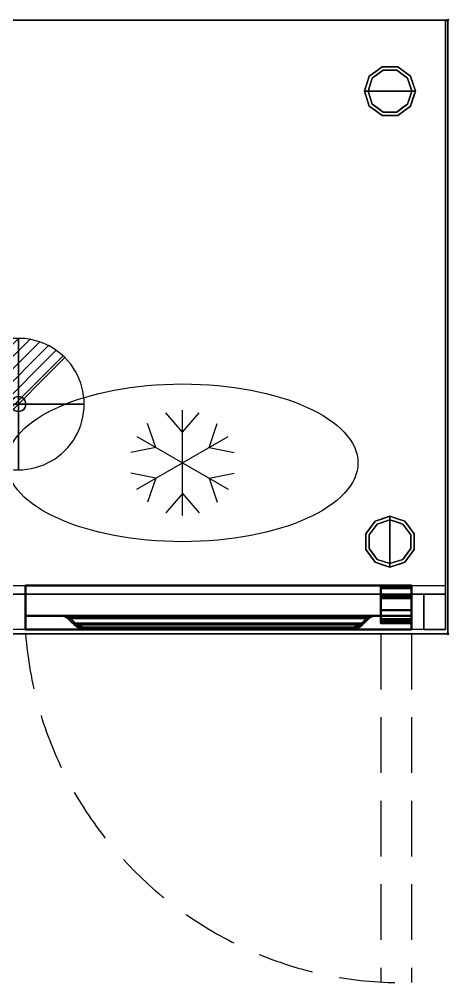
# Model space of a CAD drawing. Header units: millimetres. Extents: x -33 to 1109, y -1098 to 39.
# Drawn here: x 619 to 1109, y -1098 to 1 of the extents above; entities that cross this region are included whole.
import ezdxf

# ---------------------------------------------------------------- set-up
doc = ezdxf.new("R2010")
doc.units = ezdxf.units.MM
doc.header["$PDMODE"] = 3
doc.linetypes.add('NASCOSTA', pattern=[9.525, 6.35, -3.175])
for name, color, linetype in [('IQ_200_2D', 1, 'Continuous'), ('IQ_200_3D', 1, 'Continuous'), ('IQ_204_2D', 7, 'Continuous'), ('IQ_204_3D', 7, 'Continuous'), ('IQ_CON_DRAIN_INT', 7, 'Continuous'), ('IQ_INS_3D', 3, 'Continuous')]:
    doc.layers.add(name, color=color, linetype=linetype)

# ---------------------------------------------------------------- blocks, each defined once
blk = doc.blocks.new('ice_ref')
at = {"layer": 'IQ_204_2D'}
for p, q in [((0, 35), (-19.1, 56.9)), ((0, -60), (0, 60)), ((0, 35), (19.1, 56.9)), ((-30.3, 17.5), (-39.7, 45)), ((30.3, 17.5), (39.7, 45)), ((-52, -30), (52, 30)), ((-52, 30), (52, -30)), ((-30.3, 17.5), (-58.8, 11.9)), ((30.3, 17.5), (58.8, 11.9)), ((-30.3, -17.5), (-58.8, -11.9)), ((-30.3, -17.5), (-39.7, -45)), ((30.3, -17.5), (58.8, -11.9)), ((30.3, -17.5), (39.7, -45)), ((0, -35), (-19.1, -56.9)), ((0, -35), (19.1, -56.9))]:
    blk.add_line(p, q, dxfattribs=at)
blk.add_ellipse((0, 0), major_axis=(-200, 0), ratio=0.45, dxfattribs=at)
blk = doc.blocks.new('*X305')
at = {"color": 0}
for p, q in [((313.99, 2209.04), (321.51, 2216.55)), ((314.11, 2207.74), (322.8, 2216.44)), ((314.16, 2210.62), (319.93, 2216.39)), ((314.4, 2206.62), (323.93, 2216.15)), ((314.82, 2205.62), (324.92, 2215.72)), ((315.1, 2212.98), (317.57, 2215.44)), ((315.35, 2204.74), (325.8, 2215.19)), ((315.99, 2203.96), (326.58, 2214.56))]:
    blk.add_line(p, q, dxfattribs=at)
blk = doc.blocks.new('drain')
blk.add_line((-2.121, -2.121), (2.121, 2.121))
at = {"extrusion": (-1, 0, 0)}
blk.add_line((0, 2.121, -2.121), (0, -2.121, 2.121), dxfattribs=at)
at = {"extrusion": (0, -1, 0)}
blk.add_line((-2.121, 0, -2.121), (2.121, 0, 2.121), dxfattribs=at)
at = {"extrusion": (-1, 0, 0)}
for start, end in [(45, 225), (225, 45)]:
    blk.add_arc((0, 0), 3, start, end, dxfattribs=at)
for start, end in [(45, 225), (225, 45)]:
    blk.add_arc((0, 0), 3, start, end)
at = {"extrusion": (0, -1, 0)}
for start, end in [(45, 225), (225, 45)]:
    blk.add_arc((0, 0), 3, start, end, dxfattribs=at)
at = {"xscale": 0.4000000000000909, "yscale": 0.4000000000000909, "zscale": 0.4000000000000909}
blk.add_blockref('*X305', (-128.597, -883.621), dxfattribs=at)
at = {"extrusion": (-1, 0, 0), "xscale": 0.3999999999999773, "yscale": 0.3999999999999773, "zscale": 0.3999999999999773}
blk.add_blockref('*X305', (-128.597, -883.621), dxfattribs=at)
at = {"extrusion": (0, -1, 0), "xscale": 0.4000000000000909, "yscale": 0.4000000000000909, "zscale": 0.4000000000000909}
blk.add_blockref('*X305', (-128.597, -883.621), dxfattribs=at)
blk = doc.blocks.new('iq_con_drain3d')
at = {"layer": 'IQ_204_3D'}
for points, invisible_edges in [([(-8.5, 0, -40), (-8.2, 2.2, -40), (-7.4, 4.2, -40), (-6, 6, -40)], 8), ([(6, 6, -40), (7.4, 4.2, -40), (-6, -6, -40), (-8.5, 0, -40)], 14), ([(-8.5, 0), (-8.2, 2.2), (-8.2, 2.2, -40), (-8.5, 0, -40)], 2), ([(-8.5, 0, -40), (-6, -6, -40), (-7.4, -4.2, -40), (-8.2, -2.2, -40)], 1), ([(-8.5, 0, -40), (-8.2, -2.2, -40), (-8.2, -2.2), (-8.5, 0)], 2), ([(-7.4, 4.2, -40), (-8.2, 2.2, -40), (-8.2, 2.2), (-7.4, 4.2)], 10), ([(-6, 6, -40), (-7.4, 4.2, -40), (-7.4, 4.2), (-6, 6)], 10), ([(0, 8.5, -40), (-6, 6, -40), (-4.2, 7.4, -40), (-2.2, 8.2, -40)], 1), ([(-4.2, 7.4, -40), (-6, 6, -40), (-6, 6), (-4.2, 7.4)], 10), ([(-2.2, 8.2, -40), (-4.2, 7.4, -40), (-4.2, 7.4), (-2.2, 8.2)], 10), ([(0, 8.5, -40), (-2.2, 8.2, -40), (-2.2, 8.2), (0, 8.5)], 10), ([(0, 8.5, -40), (2.2, 8.2, -40), (4.2, 7.4, -40), (6, 6, -40)], 8), ([(0, 8.5), (2.2, 8.2), (2.2, 8.2, -40), (0, 8.5, -40)], 10), ([(4.2, 7.4, -40), (2.2, 8.2, -40), (2.2, 8.2), (4.2, 7.4)], 10), ([(6, 6, -40), (4.2, 7.4, -40), (4.2, 7.4), (6, 6)], 10), ([(7.4, 4.2, -40), (6, 6, -40), (6, 6), (7.4, 4.2)], 10), ([(8.5, 0, -40), (6, -6, -40), (7.4, 4.2, -40), (8.2, 2.2, -40)], 3), ([(8.5, 0, -40), (8.2, -2.2, -40), (7.4, -4.2, -40), (6, -6, -40)], 8), ([(8.2, 2.2, -40), (7.4, 4.2, -40), (7.4, 4.2), (8.2, 2.2)], 10), ([(8.5, 0, -40), (8.2, 2.2, -40), (8.2, 2.2), (8.5, 0)], 2), ([(8.5, 0), (8.2, -2.2), (8.2, -2.2, -40), (8.5, 0, -40)], 2), ([(-8.2, -2.2, -40), (-7.4, -4.2, -40), (-7.4, -4.2), (-8.2, -2.2)], 10), ([(-7.4, -4.2, -40), (-6, -6, -40), (-6, -6), (-7.4, -4.2)], 10), ([(0, -8.5, -40), (-2.2, -8.2, -40), (-4.2, -7.4, -40), (-6, -6, -40)], 8), ([(-6, -6, -40), (-4.2, -7.4, -40), (-4.2, -7.4), (-6, -6)], 10), ([(-4.2, -7.4, -40), (-2.2, -8.2, -40), (-2.2, -8.2), (-4.2, -7.4)], 10), ([(0, -8.5), (-2.2, -8.2), (-2.2, -8.2, -40), (0, -8.5, -40)], 10), ([(4.2, -7.4, -40), (2.2, -8.2, -40), (0, -8.5, -40), (6, -6, -40)], 4), ([(0, -8.5, -40), (2.2, -8.2, -40), (2.2, -8.2), (0, -8.5)], 10), ([(2.2, -8.2, -40), (4.2, -7.4, -40), (4.2, -7.4), (2.2, -8.2)], 10), ([(4.2, -7.4, -40), (6, -6, -40), (6, -6), (4.2, -7.4)], 10), ([(6, -6, -40), (7.4, -4.2, -40), (7.4, -4.2), (6, -6)], 10), ([(7.4, -4.2, -40), (8.2, -2.2, -40), (8.2, -2.2), (7.4, -4.2)], 10)]:
    blk.add_3dface(points, dxfattribs=dict(at, invisible_edges=invisible_edges))

msp = doc.modelspace()

# ---------------------------------------------------------------- linework, layer by layer
at = {"layer": 'IQ_200_2D'}
msp.add_lwpolyline([(0, 0), (1108, 0), (1108, -700), (0, -700)], close=True, dxfattribs=at)
at = {"layer": 'IQ_200_2D', "color": 7, "linetype": 'NASCOSTA', "ltscale": 10}
msp.add_lwpolyline([(2.5, 0), (1105.5, 0), (1105.5, -695), (2.5, -695)], close=True, dxfattribs=at)
at = {"layer": 'IQ_200_3D'}
for points in [[(1108, -700, 850), (0, -700, 850), (0, 0, 850), (1108, 0, 850)], [(1108, 0, 900), (0, 0, 900), (0, -700, 900), (1108, -700, 900)], [(1108, 0, 900), (0, 0, 900), (0, 0, 850), (1108, 0, 850)], [(1105.5, -655, 150), (2.5, -655, 150), (2.5, 0, 150), (1105.5, 0, 150)], [(1105.5, 0, 150), (2.5, 0, 150), (2.5, 0, 850), (1105.5, 0, 850)], [(1108, -700, 850), (1108, 0, 850), (1108, 0, 900), (1108, -700, 900)], [(1105.5, -655, 198), (1105.5, -695, 198), (1080.5, -695, 198), (1080.5, -655, 198)], [(1080.5, -655, 850), (1080.5, -655, 198), (1080.5, -695, 198), (1080.5, -695, 850)], [(1108, -700, 900), (0, -700, 900), (0, -700, 850), (1108, -700, 850)], [(1080.5, -695, 850), (1080.5, -695, 198), (1105.5, -695, 198), (1105.5, -695, 850)]]:
    msp.add_3dface(points, dxfattribs=at)
for points, invisible_edges in [([(1105.5, -655, 198), (1105.5, 0, 850), (1105.5, -695, 850), (1105.5, -695, 198)], 1), ([(1105.5, 0, 150), (1105.5, 0, 850), (1105.5, -655, 198), (1105.5, -655, 150)], 2), ([(1018.5, -64, 25), (1033, -53.4, 25), (1034.3, -57.2, 25), (1021.8, -66.3, 25)], 10), ([(1025.8, -58.7, 150), (1033, -53.4, 150), (1033, -53.4, 25), (1025.8, -58.7, 25)], 10), ([(1042, -53.4, 25), (1033, -53.4, 25), (1033, -53.4, 150), (1042, -53.4, 150)], 10), ([(1033, -53.4, 25), (1051, -53.4, 25), (1049.7, -57.2, 25), (1034.3, -57.2, 25)], 10), ([(1051, -53.4, 25), (1042, -53.4, 25), (1042, -53.4, 150), (1051, -53.4, 150)], 10), ([(1049.7, -57.2, 25), (1051, -53.4, 25), (1065.5, -64, 25), (1062.2, -66.3, 25)], 5), ([(1051, -53.4, 150), (1058.2, -58.7, 150), (1058.2, -58.7, 25), (1051, -53.4, 25)], 10), ([(1013, -81, 25), (1018.5, -64, 25), (1021.8, -66.3, 25), (1017, -81, 25)], 2), ([(1018.5, -64, 25), (1015.8, -72.5, 25), (1015.8, -72.5, 150), (1018.5, -64, 150)], 10), ([(1034.3, -57.2), (1042, -81), (1017, -81), (1021.8, -66.3)], 1), ([(1018.5, -64, 150), (1025.8, -58.7, 150), (1025.8, -58.7, 25), (1018.5, -64, 25)], 10), ([(1021.8, -66.3), (1021.8, -66.3, 25), (1028, -61.8, 25), (1028, -61.8)], 5), ([(1028, -61.8), (1028, -61.8, 25), (1034.3, -57.2, 25), (1034.3, -57.2)], 5), ([(1034.3, -57.2), (1034.3, -57.2, 25), (1042, -57.2, 25), (1042, -57.2)], 5), ([(1042, -81), (1042, -81), (1034.3, -57.2), (1049.7, -57.2)], 11), ([(1042, -57.2), (1042, -57.2, 25), (1049.7, -57.2, 25), (1049.7, -57.2)], 5), ([(1067, -81), (1042, -81), (1049.7, -57.2), (1062.2, -66.3)], 2), ([(1056, -61.8), (1049.7, -57.2), (1049.7, -57.2, 25), (1056, -61.8, 25)], 10), ([(1062.2, -66.3), (1056, -61.8), (1056, -61.8, 25), (1062.2, -66.3, 25)], 10), ([(1065.5, -64, 25), (1058.2, -58.7, 25), (1058.2, -58.7, 150), (1065.5, -64, 150)], 10), ([(1062.2, -66.3, 25), (1065.5, -64, 25), (1071, -81, 25), (1067, -81, 25)], 1), ([(1065.5, -64, 25), (1065.5, -64, 25), (1065.5, -64, 150), (1067.1, -68.9, 25)], 6), ([(1068.2, -72.5, 150), (1068.2, -72.5, 150), (1067.1, -68.9, 25), (1065.5, -64, 150)], 6), ([(1015.8, -72.5, 150), (1015.8, -72.5, 25), (1013, -81, 25), (1013, -81, 150)], 1), ([(1017, -81), (1017, -81, 25), (1019.4, -73.7, 25), (1019.4, -73.7)], 4), ([(1019.4, -73.7), (1019.4, -73.7, 25), (1021.8, -66.3, 25), (1021.8, -66.3)], 5), ([(1064.7, -73.9), (1064.7, -73.9), (1062.2, -66.3), (1064.6, -73.7, 25)], 13), ([(1062.2, -66.3, 25), (1062.2, -66.3, 25), (1064.6, -73.7, 25), (1062.2, -66.3)], 13), ([(1064.6, -73.7, 25), (1064.6, -73.7, 25), (1067, -81, 25), (1064.7, -73.9)], 13), ([(1067, -81, 25), (1067, -81, 25), (1067, -81), (1064.7, -73.9)], 9), ([(1068.2, -72.5, 150), (1068.2, -72.5, 150), (1068.7, -73.9, 25), (1067.1, -68.9, 25)], 11), ([(1068.2, -72.5, 150), (1068.2, -72.5, 150), (1071, -81, 150), (1068.7, -73.9, 25)], 13), ([(1071, -81, 150), (1071, -81, 150), (1071, -81, 25), (1068.7, -73.9, 25)], 9), ([(1013, -81, 150), (1013, -81, 150), (1013, -81, 25), (1015.3, -88.1, 25)], 9), ([(1015.8, -89.5, 150), (1015.8, -89.5, 150), (1013, -81, 150), (1015.3, -88.1, 25)], 13), ([(1013, -81, 25), (1017, -81, 25), (1021.8, -95.7, 25), (1018.5, -98, 25)], 4), ([(1019.4, -88.3, 25), (1019.4, -88.3, 25), (1017, -81, 25), (1019.3, -88.1)], 13), ([(1017, -81, 25), (1017, -81, 25), (1017, -81), (1019.3, -88.1)], 9), ([(1017, -81), (1042, -81), (1034.3, -104.8), (1021.8, -95.7)], 2), ([(1034.3, -104.8), (1034.3, -104.8), (1042, -81), (1049.7, -104.8)], 6), ([(1049.7, -104.8), (1042, -81), (1067, -81), (1062.2, -95.7)], 1), ([(1062.2, -95.7, 25), (1067, -81, 25), (1071, -81, 25), (1065.5, -98, 25)], 8), ([(1067, -81, 25), (1067, -81, 25), (1064.6, -88.3, 25), (1064.7, -88.1)], 13), ([(1064.7, -88.1), (1064.7, -88.1), (1067, -81), (1067, -81, 25)], 9), ([(1068.2, -89.5, 25), (1068.2, -89.5, 25), (1071, -81, 25), (1068.7, -88.1, 150)], 13), ([(1071, -81, 150), (1071, -81, 150), (1068.7, -88.1, 150), (1071, -81, 25)], 4), ([(1015.8, -89.5, 150), (1015.8, -89.5, 150), (1015.3, -88.1, 25), (1016.9, -93.1, 25)], 11), ([(1015.8, -89.5, 150), (1015.8, -89.5, 150), (1016.9, -93.1, 25), (1018.5, -98, 150)], 6), ([(1018.5, -98, 25), (1018.5, -98, 25), (1018.5, -98, 150), (1016.9, -93.1, 25)], 6), ([(1018.5, -98, 25), (1021.8, -95.7, 25), (1034.3, -104.8, 25), (1033, -108.6, 25)], 5), ([(1025.8, -103.3, 150), (1018.5, -98, 150), (1018.5, -98, 25), (1025.8, -103.3, 25)], 10), ([(1019.3, -88.1), (1019.3, -88.1), (1021.8, -95.7), (1019.4, -88.3, 25)], 13), ([(1021.8, -95.7, 25), (1021.8, -95.7, 25), (1019.4, -88.3, 25), (1021.8, -95.7)], 13), ([(1021.8, -95.7, 25), (1021.8, -95.7), (1028, -100.2), (1028, -100.2, 25)], 5), ([(1049.7, -104.8, 25), (1062.2, -95.7, 25), (1065.5, -98, 25), (1051, -108.6, 25)], 10), ([(1062.2, -95.7), (1062.2, -95.7, 25), (1056, -100.2, 25), (1056, -100.2)], 5), ([(1058.2, -103.3, 25), (1065.5, -98, 25), (1065.5, -98, 150), (1058.2, -103.3, 150)], 10), ([(1064.7, -88.1), (1064.7, -88.1), (1064.6, -88.3, 25), (1062.2, -95.7)], 6), ([(1062.2, -95.7), (1062.2, -95.7), (1064.6, -88.3, 25), (1062.2, -95.7, 25)], 11), ([(1068.2, -89.5, 25), (1068.2, -89.5, 25), (1067.1, -93.1, 150), (1065.5, -98, 25)], 6), ([(1065.5, -98, 150), (1065.5, -98, 150), (1065.5, -98, 25), (1067.1, -93.1, 150)], 6), ([(1068.2, -89.5, 25), (1068.2, -89.5, 25), (1068.7, -88.1, 150), (1067.1, -93.1, 150)], 11), ([(1025.8, -103.3, 25), (1033, -108.6, 25), (1033, -108.6, 150), (1025.8, -103.3, 150)], 10), ([(1028, -100.2, 25), (1028, -100.2), (1034.3, -104.8), (1034.3, -104.8, 25)], 5), ([(1033, -108.6, 25), (1034.3, -104.8, 25), (1049.7, -104.8, 25), (1051, -108.6, 25)], 5), ([(1042, -108.6, 150), (1033, -108.6, 150), (1033, -108.6, 25), (1042, -108.6, 25)], 10), ([(1034.3, -104.8), (1042, -104.8), (1049.7, -104.8, 25), (1042, -104.8, 25)], 10), ([(1042, -104.8, 25), (1042, -104.8, 25), (1034.3, -104.8, 25), (1034.3, -104.8)], 13), ([(1049.7, -104.8, 25), (1049.7, -104.8, 25), (1042, -104.8), (1049.7, -104.8)], 11), ([(1042, -108.6, 25), (1051, -108.6, 25), (1051, -108.6, 150), (1042, -108.6, 150)], 10), ([(1049.7, -104.8, 25), (1049.7, -104.8), (1056, -100.2), (1056, -100.2, 25)], 5), ([(1051, -108.6, 25), (1058.2, -103.3, 25), (1058.2, -103.3, 150), (1051, -108.6, 150)], 10), ([(1042, -570), (1042, -595), (1018.2, -587.3), (1027.3, -574.8)], 2), ([(1042, -566, 25), (1042, -570, 25), (1027.3, -574.8, 25), (1025, -571.5, 25)], 4), ([(1033.5, -568.8, 150), (1033.5, -568.8, 150), (1029.9, -569.9, 25), (1025, -571.5, 150)], 6), ([(1025, -571.5, 25), (1025, -571.5, 25), (1025, -571.5, 150), (1029.9, -569.9, 25)], 6), ([(1033.5, -568.8, 150), (1033.5, -568.8, 150), (1034.9, -568.3, 25), (1029.9, -569.9, 25)], 11), ([(1033.5, -568.8, 150), (1033.5, -568.8, 150), (1042, -566, 150), (1034.9, -568.3, 25)], 13), ([(1034.7, -572.4, 25), (1034.7, -572.4, 25), (1042, -570, 25), (1034.9, -572.3)], 13), ([(1042, -566, 150), (1042, -566, 150), (1042, -566, 25), (1034.9, -568.3, 25)], 9), ([(1042, -570, 25), (1042, -570, 25), (1042, -570), (1034.9, -572.3)], 9), ([(1050.5, -568.8, 150), (1050.5, -568.8, 25), (1042, -566, 25), (1042, -566, 150)], 1), ([(1042, -566, 25), (1059, -571.5, 25), (1056.7, -574.8, 25), (1042, -570, 25)], 2), ([(1042, -570), (1042, -570, 25), (1049.3, -572.4, 25), (1049.3, -572.4)], 4), ([(1065.8, -587.3), (1042, -595), (1042, -570), (1056.7, -574.8)], 1), ([(1059, -571.5, 25), (1050.5, -568.8, 25), (1050.5, -568.8, 150), (1059, -571.5, 150)], 10), ([(1025, -571.5, 25), (1027.3, -574.8, 25), (1018.2, -587.3, 25), (1014.4, -586, 25)], 5), ([(1019.7, -578.8, 25), (1014.4, -586, 25), (1014.4, -586, 150), (1019.7, -578.8, 150)], 10), ([(1022.8, -581, 25), (1022.8, -581), (1018.2, -587.3), (1018.2, -587.3, 25)], 5), ([(1019.7, -578.8, 150), (1025, -571.5, 150), (1025, -571.5, 25), (1019.7, -578.8, 25)], 10), ([(1027.3, -574.8, 25), (1027.3, -574.8), (1022.8, -581), (1022.8, -581, 25)], 5), ([(1034.9, -572.3), (1034.9, -572.3), (1027.3, -574.8), (1034.7, -572.4, 25)], 13), ([(1027.3, -574.8, 25), (1027.3, -574.8, 25), (1034.7, -572.4, 25), (1027.3, -574.8)], 13), ([(1049.3, -572.4), (1049.3, -572.4, 25), (1056.7, -574.8, 25), (1056.7, -574.8)], 5), ([(1059, -571.5, 25), (1069.6, -586, 25), (1065.8, -587.3, 25), (1056.7, -574.8, 25)], 10), ([(1056.7, -574.8), (1056.7, -574.8, 25), (1061.2, -581, 25), (1061.2, -581)], 5), ([(1059, -571.5, 150), (1064.3, -578.8, 150), (1064.3, -578.8, 25), (1059, -571.5, 25)], 10), ([(1061.2, -581), (1061.2, -581, 25), (1065.8, -587.3, 25), (1065.8, -587.3)], 5), ([(1064.3, -578.8, 150), (1069.6, -586, 150), (1069.6, -586, 25), (1064.3, -578.8, 25)], 10), ([(1014.4, -595, 150), (1014.4, -586, 150), (1014.4, -586, 25), (1014.4, -595, 25)], 10), ([(1014.4, -586, 25), (1018.2, -587.3, 25), (1018.2, -602.7, 25), (1014.4, -604, 25)], 5), ([(1018.2, -587.3), (1018.2, -595), (1018.2, -602.7, 25), (1018.2, -595, 25)], 10), ([(1018.2, -595, 25), (1018.2, -595, 25), (1018.2, -587.3, 25), (1018.2, -587.3)], 13), ([(1018.2, -587.3), (1018.2, -587.3), (1042, -595), (1018.2, -602.7)], 6), ([(1042, -595), (1042, -595), (1065.8, -587.3), (1065.8, -602.7)], 11), ([(1069.6, -586, 25), (1069.6, -604, 25), (1065.8, -602.7, 25), (1065.8, -587.3, 25)], 10), ([(1065.8, -587.3), (1065.8, -587.3, 25), (1065.8, -595, 25), (1065.8, -595)], 5), ([(1069.6, -595, 25), (1069.6, -586, 25), (1069.6, -586, 150), (1069.6, -595, 150)], 10), ([(1014.4, -595, 25), (1014.4, -604, 25), (1014.4, -604, 150), (1014.4, -595, 150)], 10), ([(1018.2, -602.7, 25), (1027.3, -615.2, 25), (1025, -618.5, 25), (1014.4, -604, 25)], 10), ([(1014.4, -604, 25), (1019.7, -611.2, 25), (1019.7, -611.2, 150), (1014.4, -604, 150)], 10), ([(1018.2, -602.7, 25), (1018.2, -602.7, 25), (1018.2, -595), (1018.2, -602.7)], 11), ([(1018.2, -602.7), (1042, -595), (1042, -620), (1027.3, -615.2)], 1), ([(1018.2, -602.7, 25), (1018.2, -602.7), (1022.8, -609), (1022.8, -609, 25)], 5), ([(1042, -620), (1042, -595), (1065.8, -602.7), (1056.7, -615.2)], 2), ([(1065.8, -602.7, 25), (1069.6, -604, 25), (1059, -618.5, 25), (1056.7, -615.2, 25)], 5), ([(1061.2, -609), (1065.8, -602.7), (1065.8, -602.7, 25), (1061.2, -609, 25)], 10), ([(1069.6, -604, 150), (1064.3, -611.2, 150), (1064.3, -611.2, 25), (1069.6, -604, 25)], 10), ([(1065.8, -595), (1065.8, -595, 25), (1065.8, -602.7, 25), (1065.8, -602.7)], 5), ([(1069.6, -604, 25), (1069.6, -595, 25), (1069.6, -595, 150), (1069.6, -604, 150)], 10), ([(1019.7, -611.2, 25), (1025, -618.5, 25), (1025, -618.5, 150), (1019.7, -611.2, 150)], 10), ([(1027.3, -615.2), (1027.3, -615.2, 25), (1022.8, -609, 25), (1022.8, -609)], 5), ([(1027.3, -615.2, 25), (1042, -620, 25), (1042, -624, 25), (1025, -618.5, 25)], 8), ([(1027.3, -615.2), (1027.3, -615.2), (1034.7, -617.6, 25), (1027.3, -615.2, 25)], 11), ([(1034.9, -617.7), (1034.9, -617.7), (1034.7, -617.6, 25), (1027.3, -615.2)], 6), ([(1056.7, -615.2, 25), (1059, -618.5, 25), (1042, -624, 25), (1042, -620, 25)], 1), ([(1049.1, -617.7), (1049.1, -617.7), (1056.7, -615.2), (1049.3, -617.6, 25)], 13), ([(1056.7, -615.2, 25), (1056.7, -615.2, 25), (1049.3, -617.6, 25), (1056.7, -615.2)], 13), ([(1056.7, -615.2), (1061.2, -609), (1061.2, -609, 25), (1056.7, -615.2, 25)], 10), ([(1059, -618.5, 25), (1064.3, -611.2, 25), (1064.3, -611.2, 150), (1059, -618.5, 150)], 10), ([(1025, -618.5, 150), (1025, -618.5, 150), (1025, -618.5, 25), (1029.9, -620.1, 150)], 6), ([(1033.5, -621.2, 25), (1033.5, -621.2, 25), (1029.9, -620.1, 150), (1025, -618.5, 25)], 6), ([(1033.5, -621.2, 25), (1033.5, -621.2, 25), (1034.9, -621.7, 150), (1029.9, -620.1, 150)], 11), ([(1033.5, -621.2, 25), (1033.5, -621.2, 25), (1042, -624, 25), (1034.9, -621.7, 150)], 13), ([(1042, -620, 25), (1042, -620, 25), (1034.7, -617.6, 25), (1034.9, -617.7)], 13), ([(1034.9, -617.7), (1034.9, -617.7), (1042, -620), (1042, -620, 25)], 9), ([(1042, -624, 150), (1042, -624, 150), (1034.9, -621.7, 150), (1042, -624, 25)], 4), ([(1049.3, -617.6, 25), (1049.3, -617.6, 25), (1042, -620, 25), (1049.1, -617.7)], 13), ([(1042, -620, 25), (1042, -620, 25), (1042, -620), (1049.1, -617.7)], 9), ([(1050.5, -621.2, 150), (1050.5, -621.2, 150), (1042, -624, 150), (1049.1, -621.7, 25)], 13), ([(1042, -624, 150), (1042, -624, 150), (1042, -624, 25), (1049.1, -621.7, 25)], 9), ([(1050.5, -621.2, 150), (1050.5, -621.2, 150), (1049.1, -621.7, 25), (1054.1, -620.1, 25)], 11), ([(1050.5, -621.2, 150), (1050.5, -621.2, 150), (1054.1, -620.1, 25), (1059, -618.5, 150)], 6), ([(1059, -618.5, 25), (1059, -618.5, 25), (1059, -618.5, 150), (1054.1, -620.1, 25)], 6), ([(27.5, -655, 198), (2.5, -655, 198), (2.5, -655, 150), (1105.5, -655, 150)], 8), ([(1105.5, -655, 150), (1105.5, -655, 198), (1080.5, -655, 198), (27.5, -655, 198)], 12), ([(1080.5, -655, 198), (1080.5, -655, 850), (27.5, -655, 850), (27.5, -655, 198)], 8), ([(1080.5, -655, 198), (1080.5, -655, 850), (27.5, -655, 850), (27.5, -655, 198)], 4)]:
    msp.add_3dface(points, dxfattribs=dict(at, invisible_edges=invisible_edges))
at = {"layer": 'IQ_200_3D', "lineweight": 40}
for points, invisible_edges in [([(626.5, -645, 826), (626.5, -645, 198), (626.5, -695, 198), (626.5, -695, 720)], 8), ([(626.5, -679.6, 778), (626.5, -679.6, 778), (626.5, -679.6, 826), (626.5, -645, 826)], 9), ([(626.5, -679.6, 778), (626.5, -679.6, 778), (626.5, -645, 826), (626.5, -695, 720)], 6), ([(1066.5, -645, 826), (1066.5, -645, 826), (1066.5, -679.6, 826), (1066.5, -679.6, 778)], 9), ([(1066.5, -645, 198), (1066.5, -645, 826), (1066.5, -679.6, 778), (1066.5, -695, 720)], 10), ([(1066.5, -695, 720), (1066.5, -695, 720), (1066.5, -695, 198), (1066.5, -645, 198)], 9), ([(667.3, -679.6, 813), (663.7, -679.6, 814.1), (1029.3, -679.6, 814.1), (1025.7, -679.6, 813)], 8), ([(663.7, -679.6, 814.1), (667.4, -679.6, 813), (1025.6, -679.6, 813), (1029.3, -679.6, 814.1)], 2), ([(666, -679.6, 813.4), (666, -679.6, 813.4), (663.7, -679.6, 814.1), (666, -679.6, 813.4)], 9), ([(666.2, -679.6, 813.3), (666.2, -679.6, 813.3), (666, -679.6, 813.4), (666.2, -679.6, 813.4)], 13), ([(666, -679.6, 813.4), (666, -679.6, 813.4), (666.2, -679.6, 813.4), (666, -679.6, 813.4)], 13), ([(666.4, -679.6, 813.3), (666.4, -679.6, 813.3), (666.2, -679.6, 813.3), (666.3, -679.6, 813.3)], 13), ([(666.2, -679.6, 813.4), (666.2, -679.6, 813.4), (666.3, -679.6, 813.3), (666.2, -679.6, 813.3)], 13), ([(666.3, -679.6, 813.3), (666.3, -679.6, 813.3), (666.5, -679.6, 813.2), (666.4, -679.6, 813.3)], 13), ([(666.5, -679.6, 813.2), (666.5, -679.6, 813.2), (666.4, -679.6, 813.3), (666.5, -679.6, 813.2)], 13), ([(666.7, -679.6, 813.2), (666.7, -679.6, 813.2), (666.5, -679.6, 813.2), (666.7, -679.6, 813.2)], 13), ([(666.5, -679.6, 813.2), (666.5, -679.6, 813.2), (666.7, -679.6, 813.2), (666.5, -679.6, 813.2)], 13), ([(666.7, -679.6, 813.2), (666.7, -679.6, 813.2), (666.8, -679.6, 813.1), (666.7, -679.6, 813.2)], 13), ([(666.9, -679.6, 813.1), (666.9, -679.6, 813.1), (666.7, -679.6, 813.2), (666.8, -679.6, 813.1)], 13), ([(666.8, -679.6, 813.1), (666.8, -679.6, 813.1), (667, -679.6, 813.1), (666.9, -679.6, 813.1)], 13), ([(667.1, -679.6, 813.1), (667.1, -679.6, 813.1), (666.9, -679.6, 813.1), (667, -679.6, 813.1)], 13), ([(667, -679.6, 813.1), (667, -679.6, 813.1), (667.2, -679.6, 813), (667.1, -679.6, 813.1)], 13), ([(667.2, -679.6, 813), (667.2, -679.6, 813), (667.1, -679.6, 813.1), (667.2, -679.6, 813)], 13), ([(667.4, -679.6, 813), (667.4, -679.6, 813), (667.2, -679.6, 813), (667.3, -679.6, 813)], 13), ([(667.2, -679.6, 813), (667.2, -679.6, 813), (667.3, -679.6, 813), (667.2, -679.6, 813)], 13), ([(670.7, -679.6, 811.2), (667.3, -679.6, 813), (1025.7, -679.6, 813), (1022.3, -679.6, 811.2)], 10), ([(667.3, -679.6, 813), (667.3, -679.6, 813), (667.5, -679.6, 812.9), (667.4, -679.6, 813)], 13), ([(667.4, -679.6, 813), (670.8, -680, 811.1), (1022.2, -680, 811.1), (1025.6, -679.6, 813)], 10), ([(667.6, -679.6, 812.8), (667.6, -679.6, 812.8), (667.4, -679.6, 813), (667.5, -679.6, 812.9)], 13), ([(667.5, -679.6, 812.9), (667.5, -679.6, 812.9), (667.8, -679.6, 812.8), (667.6, -679.6, 812.8)], 13), ([(667.8, -679.7, 812.7), (667.8, -679.7, 812.7), (667.6, -679.6, 812.8), (667.8, -679.6, 812.8)], 13), ([(668.3, -679.7, 812.5), (668.3, -679.7, 812.5), (667.8, -679.7, 812.7), (668.2, -679.6, 812.5)], 13), ([(667.8, -679.6, 812.8), (667.8, -679.6, 812.8), (668.2, -679.6, 812.5), (667.8, -679.7, 812.7)], 13), ([(668.2, -679.6, 812.5), (668.2, -679.6, 812.5), (669, -679.6, 812.1), (668.3, -679.7, 812.5)], 13), ([(669.1, -679.8, 812), (669.1, -679.8, 812), (668.3, -679.7, 812.5), (669, -679.6, 812.1)], 13), ([(669, -679.6, 812.1), (669, -679.6, 812.1), (670.7, -679.6, 811.2), (669.1, -679.8, 812)], 13), ([(670.8, -680, 811.1), (670.8, -680, 811.1), (669.1, -679.8, 812), (670.7, -679.6, 811.2)], 13), ([(673.6, -679.6, 808.7), (670.7, -679.6, 811.2), (1022.3, -679.6, 811.2), (1019.4, -679.6, 808.7)], 10), ([(670.7, -679.6, 811.2), (670.7, -679.6, 811.2), (673.6, -679.6, 808.7), (670.8, -680, 811.1)], 13), ([(670.8, -680, 811.1), (670.8, -680, 811.1), (673.6, -679.6, 808.7), (673.6, -681.2, 808.7)], 2), ([(1019.4, -681.2, 808.7), (1022.2, -680, 811.1), (670.8, -680, 811.1), (673.6, -681.2, 808.7)], 10), ([(674.8, -679.6, 807.6), (673.6, -679.6, 808.7), (1019.4, -679.6, 808.7), (1018.2, -679.6, 807.6)], 2), ([(674.8, -679.6, 807.6), (674.8, -679.6, 807.6), (674.2, -681.7, 808.1), (673.6, -681.2, 808.7)], 11), ([(673.6, -681.2, 808.7), (673.6, -681.2, 808.7), (673.6, -679.6, 808.7), (674.8, -679.6, 807.6)], 9), ([(673.6, -681.2, 808.7), (674.2, -681.7, 808.1), (1018.8, -681.7, 808.1), (1019.4, -681.2, 808.7)], 10), ([(675.5, -680.2, 806.8), (675.5, -680.2, 806.8), (674.2, -681.7, 808.1), (674.8, -679.6, 807.6)], 6), ([(675.5, -680.2, 806.8), (675.5, -680.2, 806.8), (674.8, -682.3, 807.6), (674.2, -681.7, 808.1)], 11), ([(675.5, -680.2, 806.8), (674.8, -679.6, 807.6), (1018.2, -679.6, 807.6), (1017.5, -680.2, 806.8)], 8), ([(675.5, -680.2, 806.8), (676.2, -680.9, 806.1), (678.4, -686, 804), (674.8, -682.3, 807.6)], 10), ([(1017.5, -680.2, 806.8), (1016.8, -680.9, 806.1), (676.2, -680.9, 806.1), (675.5, -680.2, 806.8)], 8), ([(679.8, -684.6, 802.6), (676.2, -680.9, 806.1), (1016.8, -680.9, 806.1), (1013.2, -684.6, 802.6)], 8), ([(682.1, -689.6, 800.2), (678.4, -686, 804), (676.2, -680.9, 806.1), (679.8, -684.6, 802.6)], 10), ([(1016.8, -680.9, 806.1), (1014.6, -686, 804), (1010.9, -689.6, 800.2), (1013.2, -684.6, 802.6)], 5), ([(1016.8, -680.9, 806.1), (1016.8, -680.9, 806.1), (1018.2, -682.3, 807.6), (1014.6, -686, 804)], 11), ([(1016.8, -680.9, 806.1), (1017.5, -680.2, 806.8), (1018.8, -681.7, 808.1), (1018.2, -682.3, 807.6)], 10), ([(1018.2, -679.6, 807.6), (1018.2, -679.6, 807.6), (1018.8, -681.7, 808.1), (1017.5, -680.2, 806.8)], 6), ([(1018.2, -679.6, 807.6), (1018.2, -679.6, 807.6), (1019.4, -679.6, 808.7), (1019.4, -681.2, 808.7)], 9), ([(1018.8, -681.7, 808.1), (1018.8, -681.7, 808.1), (1018.2, -679.6, 807.6), (1019.4, -681.2, 808.7)], 6), ([(1022.2, -680, 811.1), (1022.2, -680, 811.1), (1019.4, -679.6, 808.7), (1022.3, -679.6, 811.2)], 11), ([(1019.4, -679.6, 808.7), (1019.4, -679.6, 808.7), (1022.2, -680, 811.1), (1019.4, -681.2, 808.7)], 2), ([(1023.9, -679.8, 812), (1023.9, -679.8, 812), (1022.2, -680, 811.1), (1022.3, -679.6, 811.2)], 13), ([(1023.9, -679.8, 812), (1023.9, -679.8, 812), (1022.3, -679.6, 811.2), (1024, -679.6, 812.1)], 11), ([(1024.7, -679.7, 812.5), (1024.7, -679.7, 812.5), (1023.9, -679.8, 812), (1024, -679.6, 812.1)], 13), ([(1024.8, -679.6, 812.5), (1024.8, -679.6, 812.5), (1024.7, -679.7, 812.5), (1024, -679.6, 812.1)], 6), ([(1024.8, -679.6, 812.5), (1024.8, -679.6, 812.5), (1025.2, -679.7, 812.7), (1024.7, -679.7, 812.5)], 11), ([(1025.2, -679.6, 812.8), (1025.2, -679.6, 812.8), (1025.2, -679.7, 812.7), (1024.8, -679.6, 812.5)], 6), ([(1025.4, -679.6, 812.8), (1025.4, -679.6, 812.8), (1025.2, -679.7, 812.7), (1025.2, -679.6, 812.8)], 13), ([(1025.5, -679.6, 812.9), (1025.5, -679.6, 812.9), (1025.4, -679.6, 812.8), (1025.2, -679.6, 812.8)], 6), ([(1025.4, -679.6, 812.8), (1025.4, -679.6, 812.8), (1025.5, -679.6, 812.9), (1025.6, -679.6, 813)], 6), ([(1025.5, -679.6, 812.9), (1025.5, -679.6, 812.9), (1025.7, -679.6, 813), (1025.6, -679.6, 813)], 13), ([(1025.8, -679.6, 813), (1025.8, -679.6, 813), (1025.6, -679.6, 813), (1025.7, -679.6, 813)], 13), ([(1025.8, -679.6, 813), (1025.8, -679.6, 813), (1025.7, -679.6, 813), (1025.8, -679.6, 813)], 11), ([(1025.8, -679.6, 813), (1025.8, -679.6, 813), (1026, -679.6, 813.1), (1025.9, -679.6, 813.1)], 13), ([(1025.8, -679.6, 813), (1025.8, -679.6, 813), (1025.8, -679.6, 813), (1025.9, -679.6, 813.1)], 6), ([(1026.1, -679.6, 813.1), (1026.1, -679.6, 813.1), (1025.9, -679.6, 813.1), (1026, -679.6, 813.1)], 13), ([(1026.2, -679.6, 813.1), (1026.2, -679.6, 813.1), (1026.1, -679.6, 813.1), (1026, -679.6, 813.1)], 6), ([(1026.3, -679.6, 813.2), (1026.3, -679.6, 813.2), (1026.1, -679.6, 813.1), (1026.2, -679.6, 813.1)], 13), ([(1026.5, -679.6, 813.2), (1026.5, -679.6, 813.2), (1026.5, -679.6, 813.2), (1026.3, -679.6, 813.2)], 6), ([(1026.5, -679.6, 813.2), (1026.5, -679.6, 813.2), (1026.7, -679.6, 813.3), (1026.6, -679.6, 813.3)], 13), ([(1026.5, -679.6, 813.2), (1026.5, -679.6, 813.2), (1026.5, -679.6, 813.2), (1026.6, -679.6, 813.3)], 6), ([(1026.8, -679.6, 813.3), (1026.8, -679.6, 813.3), (1026.6, -679.6, 813.3), (1026.7, -679.6, 813.3)], 13), ([(1026.7, -679.6, 813.3), (1026.7, -679.6, 813.3), (1026.8, -679.6, 813.4), (1026.8, -679.6, 813.3)], 13), ([(1027, -679.6, 813.4), (1027, -679.6, 813.4), (1027, -679.6, 813.4), (1026.8, -679.6, 813.4)], 6), ([(1026.8, -679.6, 813.3), (1026.8, -679.6, 813.3), (1026.8, -679.6, 813.4), (1027, -679.6, 813.4)], 6), ([(1027, -679.6, 813.4), (1027, -679.6, 813.4), (1029.3, -679.6, 814.1), (1027, -679.6, 813.4)], 9), ([(674.2, -681.7, 808.1), (674.8, -682.3, 807.6), (1018.2, -682.3, 807.6), (1018.8, -681.7, 808.1)], 8), ([(1014.6, -686, 804), (1018.2, -682.3, 807.6), (674.8, -682.3, 807.6), (678.4, -686, 804)], 8), ([(678.4, -686, 804), (682.1, -689.6, 800.2), (1010.9, -689.6, 800.2), (1014.6, -686, 804)], 8), ([(1013.2, -684.6, 802.6), (1009.5, -688.2, 798.9), (683.5, -688.2, 798.9), (679.8, -684.6, 802.6)], 8), ([(679.8, -684.6, 802.6), (679.8, -684.6, 802.6), (683.5, -688.2, 798.9), (682.1, -689.6, 800.2)], 13), ([(682.1, -689.6, 800.2), (683.5, -688.2, 798.9), (686.2, -690.2, 796.2), (685.1, -691.9, 797.3)], 5), ([(1007.9, -691.9, 797.3), (1010.9, -689.6, 800.2), (682.1, -689.6, 800.2), (685.1, -691.9, 797.3)], 8), ([(686.2, -690.2, 796.2), (683.5, -688.2, 798.9), (1009.5, -688.2, 798.9), (1006.8, -690.2, 796.2)], 8), ([(685.1, -691.9, 797.3), (685.1, -691.9, 797.3), (686.2, -690.2, 796.2), (688.4, -693.6, 793.9)], 6), ([(1004.6, -693.6, 793.9), (1007.9, -691.9, 797.3), (685.1, -691.9, 797.3), (688.4, -693.6, 793.9)], 10), ([(689.2, -691.7, 793.2), (686.2, -690.2, 796.2), (1006.8, -690.2, 796.2), (1003.8, -691.7, 793.2)], 10), ([(689.2, -691.7, 793.2), (689.2, -691.7, 793.2), (688.4, -693.6, 793.9), (686.2, -690.2, 796.2)], 6), ([(692.4, -692.7, 789.9), (692, -694.6, 790.3), (688.4, -693.6, 793.9), (689.2, -691.7, 793.2)], 5), ([(1003.8, -691.7, 793.2), (1000.6, -692.7, 789.9), (692.4, -692.7, 789.9), (689.2, -691.7, 793.2)], 10), ([(1000.6, -692.7, 789.9), (1003.8, -691.7, 793.2), (1004.6, -693.6, 793.9), (1001, -694.6, 790.3)], 10), ([(1004.6, -693.6, 793.9), (1004.6, -693.6, 793.9), (1003.8, -691.7, 793.2), (1006.8, -690.2, 796.2)], 11), ([(1007.9, -691.9, 797.3), (1007.9, -691.9, 797.3), (1004.6, -693.6, 793.9), (1006.8, -690.2, 796.2)], 13), ([(1010.9, -689.6, 800.2), (1007.9, -691.9, 797.3), (1006.8, -690.2, 796.2), (1009.5, -688.2, 798.9)], 10), ([(1013.2, -684.6, 802.6), (1013.2, -684.6, 802.6), (1010.9, -689.6, 800.2), (1009.5, -688.2, 798.9)], 6), ([(688.4, -693.6, 793.9), (692, -694.6, 790.3), (1001, -694.6, 790.3), (1004.6, -693.6, 793.9)], 10), ([(692, -694.6, 790.3), (692.4, -692.7, 789.9), (695.8, -693, 786.6), (695.8, -695, 786.6)], 5), ([(997.2, -695, 786.6), (1001, -694.6, 790.3), (692, -694.6, 790.3), (695.8, -695, 786.6)], 2), ([(695.8, -693, 786.6), (692.4, -692.7, 789.9), (1000.6, -692.7, 789.9), (997.2, -693, 786.6)], 2), ([(997.2, -693, 786.6), (727.8, -693, 765), (710.1, -693, 772.3), (695.8, -693, 786.6)], 3), ([(695.8, -693, 786.6), (710.1, -693, 772.3), (710.1, -695, 772.3), (695.8, -695, 786.6)], 8), ([(727.8, -695, 765), (965.2, -695, 765), (997.2, -695, 786.6), (695.8, -695, 786.6)], 10), ([(721.3, -695, 765.8), (727.8, -695, 765), (695.8, -695, 786.6), (710.1, -695, 772.3)], 10), ([(710.1, -693, 772.3), (727.8, -693, 765), (721.3, -693, 765.8), (715.3, -693, 768.3)], 1), ([(710.1, -693, 772.3), (715.3, -693, 768.3), (715.3, -695, 768.3), (710.1, -695, 772.3)], 2), ([(721.3, -695, 765.8), (721.3, -695, 765.8), (710.1, -695, 772.3), (715.3, -695, 768.3)], 2), ([(715.3, -693, 768.3), (721.3, -693, 765.8), (721.3, -695, 765.8), (715.3, -695, 768.3)], 10), ([(721.3, -693, 765.8), (727.8, -693, 765), (727.8, -695, 765), (721.3, -695, 765.8)], 8), ([(727.8, -693, 765), (997.2, -693, 786.6), (982.9, -693, 772.3), (965.2, -693, 765)], 5), ([(977.7, -693, 768.3), (971.7, -693, 765.8), (965.2, -693, 765), (982.9, -693, 772.3)], 4), ([(965.2, -693, 765), (971.7, -693, 765.8), (971.7, -695, 765.8), (965.2, -695, 765)], 2), ([(977.7, -695, 768.3), (982.9, -695, 772.3), (997.2, -695, 786.6), (965.2, -695, 765)], 12), ([(977.7, -695, 768.3), (977.7, -695, 768.3), (965.2, -695, 765), (971.7, -695, 765.8)], 2), ([(971.7, -693, 765.8), (977.7, -693, 768.3), (977.7, -695, 768.3), (971.7, -695, 765.8)], 10), ([(977.7, -693, 768.3), (982.9, -693, 772.3), (982.9, -695, 772.3), (977.7, -695, 768.3)], 8), ([(997.2, -693, 786.6), (997.2, -695, 786.6), (982.9, -695, 772.3), (982.9, -693, 772.3)], 1), ([(1001, -694.6, 790.3), (997.2, -695, 786.6), (997.2, -693, 786.6), (1000.6, -692.7, 789.9)], 10)]:
    msp.add_3dface(points, dxfattribs=dict(at, invisible_edges=invisible_edges))
for points in [[(1066.5, -645, 198), (1066.5, -695, 198), (626.5, -695, 198), (626.5, -645, 198)], [(1066.5, -679.6, 826), (1066.5, -645, 826), (626.5, -645, 826), (626.5, -679.6, 826)], [(1066.5, -679.6, 778), (1066.5, -679.6, 826), (626.5, -679.6, 826), (626.5, -679.6, 778)], [(1066.5, -695, 720), (1066.5, -679.6, 778), (626.5, -679.6, 778), (626.5, -695, 720)], [(1066.5, -695, 198), (1066.5, -695, 720), (626.5, -695, 720), (626.5, -695, 198)], [(727.8, -693, 765), (965.2, -693, 765), (965.2, -695, 765), (727.8, -695, 765)]]:
    msp.add_3dface(points, dxfattribs=at)
at = {"layer": 'IQ_204_2D', "linetype": 'NASCOSTA', "ltscale": 10}
for p, q in [((2.5, -645), (1105.5, -645)), ((1031.5, -700, 0), (1031.5, -1097.5, 0)), ((1066.5, -700, 0), (1066.5, -1098, 0))]:
    msp.add_line(p, q, dxfattribs=at)
msp.add_arc((1057, -666.4, 0), 431.7, 184.461, 271.2578, dxfattribs=at)
at = {"layer": 'IQ_204_3D', "lineweight": 40}
for points, invisible_edges in [([(1031.5, -657.3, 189), (1031.5, -657.3, 189), (1031.5, -645, 189), (1031.5, -647.5, 186.5)], 13), ([(1031.5, -645, 189), (1031.5, -645, 160.5), (1031.5, -647.5, 160.5), (1031.5, -647.5, 186.5)], 8), ([(1031.5, -645, 827), (1031.5, -647.5, 829.5), (1031.5, -647.5, 839.5), (1031.5, -645, 839.5)], 1), ([(1031.5, -647.5, 829.5), (1031.5, -647.5, 829.5), (1031.5, -645, 827), (1031.5, -647.9, 827)], 11), ([(1031.5, -647.5, 186.5), (1031.5, -687.8, 186.5), (1031.5, -685.3, 189), (1031.5, -657.3, 189)], 10), ([(1031.5, -647.5, 829.5), (1031.5, -647.9, 827), (1031.5, -672.9, 827), (1031.5, -672.9, 829.5)], 1), ([(1066.5, -647.5, 160.5), (1066.5, -645, 160.5), (1066.5, -645, 189), (1066.5, -647.5, 186.5)], 4), ([(1066.5, -687.8, 186.5), (1066.5, -647.5, 186.5), (1066.5, -645, 189), (1066.5, -657.3, 189)], 10), ([(1066.5, -647.5, 839.5), (1066.5, -647.5, 829.5), (1066.5, -645, 827), (1066.5, -645, 839.5)], 2), ([(1066.5, -647.5, 829.5), (1066.5, -647.5, 829.5), (1066.5, -647.9, 827), (1066.5, -645, 827)], 11), ([(1066.5, -672.9, 827), (1066.5, -647.9, 827), (1066.5, -647.5, 829.5), (1066.5, -672.9, 829.5)], 2), ([(1031.5, -656.8, 198), (1031.5, -659.3, 195.5), (1031.5, -683.3, 195.5), (1031.5, -683.3, 198)], 1), ([(1031.5, -656.8, 198), (1031.5, -656.8, 192.2), (1031.5, -659.3, 192.2), (1031.5, -659.3, 195.5)], 8), ([(1066.5, -656.8, 198), (1066.5, -659.3, 195.5), (1066.5, -659.3, 192.2), (1066.5, -656.8, 192.2)], 1), ([(1066.5, -656.8, 198), (1066.5, -683.3, 198), (1066.5, -683.3, 195.5), (1066.5, -659.3, 195.5)], 8), ([(1066.5, -657.3, 189), (1066.5, -657.3, 189), (1066.5, -685.3, 189), (1066.5, -687.8, 186.5)], 13), ([(1031.5, -687.8, 186.5), (1031.5, -687.8, 195.5), (1031.5, -685.3, 195.5), (1031.5, -685.3, 189)], 8), ([(1066.5, -687.8, 186.5), (1066.5, -685.3, 189), (1066.5, -685.3, 195.5), (1066.5, -687.8, 195.5)], 1)]:
    msp.add_3dface(points, dxfattribs=dict(at, invisible_edges=invisible_edges))
for points in [[(1066.5, -645, 160.5), (1066.5, -647.5, 160.5), (1031.5, -647.5, 160.5), (1031.5, -645, 160.5)], [(1066.5, -645, 189), (1066.5, -645, 160.5), (1031.5, -645, 160.5), (1031.5, -645, 189)], [(1066.5, -657.3, 189), (1066.5, -645, 189), (1031.5, -645, 189), (1031.5, -657.3, 189)], [(1066.5, -645, 827), (1066.5, -647.9, 827), (1031.5, -647.9, 827), (1031.5, -645, 827)], [(1066.5, -645, 839.5), (1066.5, -645, 827), (1031.5, -645, 827), (1031.5, -645, 839.5)], [(1066.5, -647.5, 839.5), (1066.5, -645, 839.5), (1031.5, -645, 839.5), (1031.5, -647.5, 839.5)], [(1066.5, -647.5, 186.5), (1066.5, -687.8, 186.5), (1031.5, -687.8, 186.5), (1031.5, -647.5, 186.5)], [(1066.5, -647.5, 160.5), (1066.5, -647.5, 186.5), (1031.5, -647.5, 186.5), (1031.5, -647.5, 160.5)], [(1066.5, -647.5, 829.5), (1066.5, -647.5, 839.5), (1031.5, -647.5, 839.5), (1031.5, -647.5, 829.5)], [(1066.5, -672.9, 829.5), (1066.5, -647.5, 829.5), (1031.5, -647.5, 829.5), (1031.5, -672.9, 829.5)], [(1066.5, -647.9, 827), (1066.5, -672.9, 827), (1031.5, -672.9, 827), (1031.5, -647.9, 827)], [(1066.5, -682.9, 198), (1066.5, -656.4, 198), (1031.5, -656.4, 198), (1031.5, -682.9, 198)], [(1066.5, -656.8, 198), (1066.5, -656.8, 192.2), (1031.5, -656.8, 192.2), (1031.5, -656.8, 198)], [(1066.5, -656.8, 192.2), (1066.5, -659.3, 192.2), (1031.5, -659.3, 192.2), (1031.5, -656.8, 192.2)], [(1066.5, -685.3, 189), (1066.5, -657.3, 189), (1031.5, -657.3, 189), (1031.5, -685.3, 189)], [(1066.5, -659.3, 195.5), (1066.5, -683.3, 195.5), (1031.5, -683.3, 195.5), (1031.5, -659.3, 195.5)], [(1066.5, -659.3, 192.2), (1066.5, -659.3, 195.5), (1031.5, -659.3, 195.5), (1031.5, -659.3, 192.2)], [(1066.5, -672.9, 827), (1066.5, -672.9, 829.5), (1031.5, -672.9, 829.5), (1031.5, -672.9, 827)], [(1066.5, -683.3, 195.5), (1066.5, -683.3, 198), (1031.5, -683.3, 198), (1031.5, -683.3, 195.5)], [(1066.5, -685.3, 195.5), (1066.5, -685.3, 189), (1031.5, -685.3, 189), (1031.5, -685.3, 195.5)], [(1066.5, -687.8, 195.5), (1066.5, -685.3, 195.5), (1031.5, -685.3, 195.5), (1031.5, -687.8, 195.5)], [(1066.5, -687.8, 186.5), (1066.5, -687.8, 195.5), (1031.5, -687.8, 195.5), (1031.5, -687.8, 186.5)]]:
    msp.add_3dface(points, dxfattribs=at)
at = {"layer": 'IQ_INS_3D'}
for p in [(1108, 0), (1108, -700)]:
    msp.add_point(p, dxfattribs=at)

# ---------------------------------------------------------------- block references
at = {"layer": 'IQ_204_2D'}
msp.add_blockref('ice_ref', (805.5, -505), dxfattribs=at)
at = {"layer": 'IQ_204_3D'}
msp.add_blockref('iq_con_drain3d', (618.5, -438, 150), dxfattribs=at)
at = {"layer": 'IQ_CON_DRAIN_INT', "xscale": 25, "yscale": 25, "zscale": 25}
msp.add_blockref('drain', (618.5, -438), dxfattribs=at)

doc.saveas('drawing.dxf')
